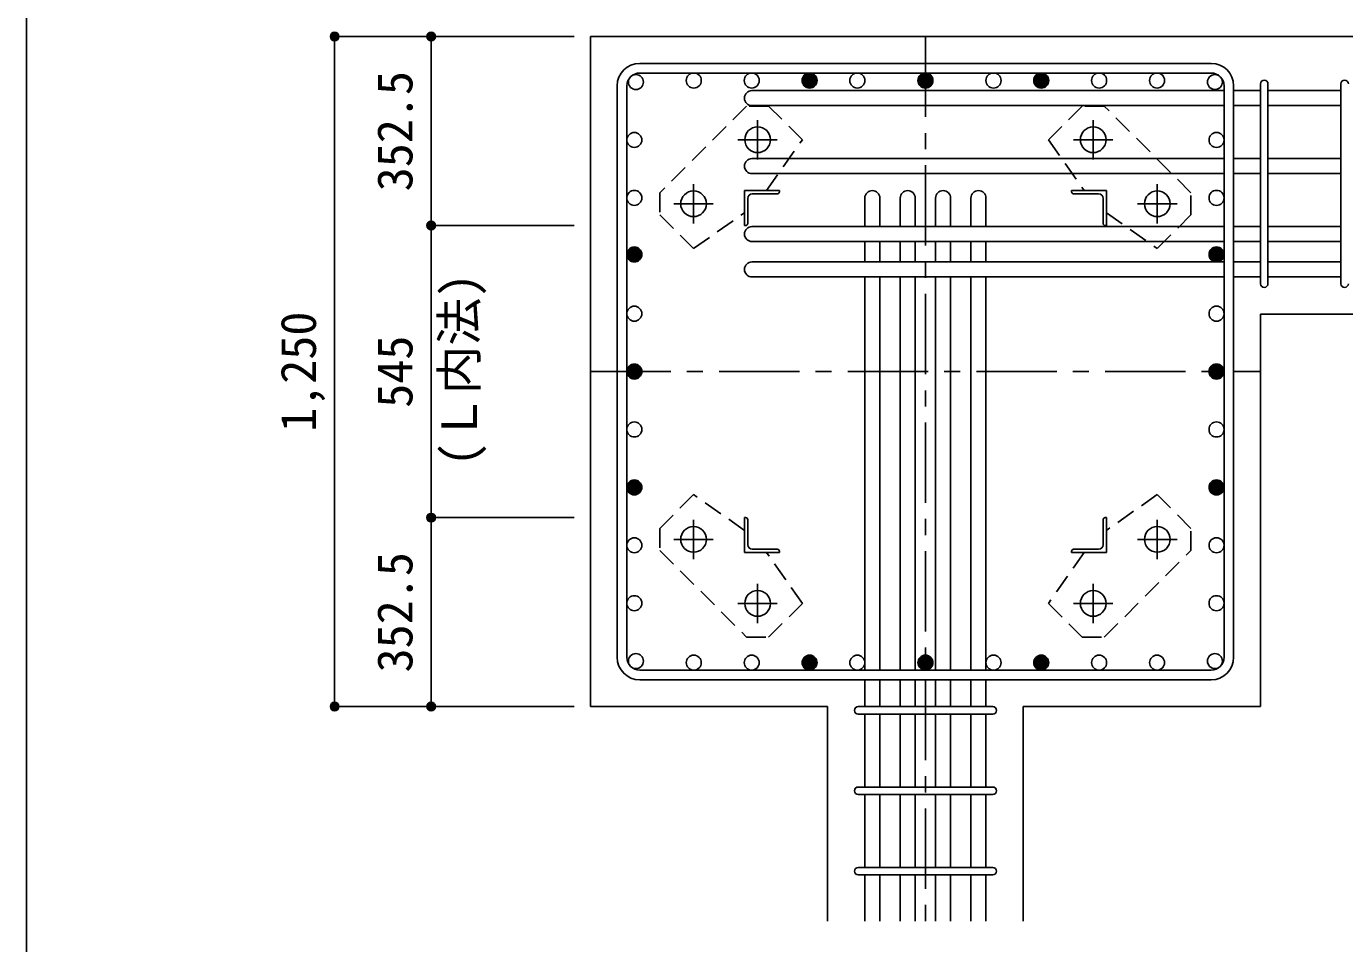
# Model space of a CAD drawing. Units: millimetres at full size, sheet at 1:30. Extents: x -5973 to 5954, y -4195 to 4201.
# Drawn here: x -5973 to -3514, y 1456 to 3167 of the extents above; entities that cross this region are included whole.
import ezdxf
from ezdxf.enums import TextEntityAlignment as Align

# ---------------------------------------------------------------- set-up
doc = ezdxf.new("R2010")
doc.units = ezdxf.units.MM
doc.header["$LTSCALE"] = 30
doc.header["$PDMODE"] = 32
doc.header["$PDSIZE"] = 15
doc.linetypes.add('CHAIN1', pattern=[8, 5, -1, 1, -1])
doc.linetypes.add('DASHED1', pattern=[1.8, 1.2, -0.6])
for name, color, linetype in [('0-1_躯体線', 2, 'Continuous'), ('0-2_アンカー、アングル', 4, 'Continuous'), ('0-3_立上り筋', 4, 'Continuous'), ('0-4_フープ筋', 7, 'Continuous'), ('0-5_基礎梁筋', 7, 'Continuous'), ('0-6_スタラップ筋', 7, 'Continuous'), ('0-7_文字', 4, 'Continuous'), ('0-9_プレート', 4, 'DASHED1'), ('0-D_寸法', 4, 'Continuous'), ('F-0_枠', 6, 'Continuous')]:
    doc.layers.add(name, color=color, linetype=linetype)
doc.styles.add('ＭＳ ゴシック', font='')
doc.styles.get('ＭＳ ゴシック').set_extended_font_data('MS Gothic')

msp = doc.modelspace()

# ---------------------------------------------------------------- linework, layer by layer
at = {"layer": '0-1_躯体線'}
for p, q in [((-3270.8, 3148.3), (-4920.8, 3148.3)), ((-4920.8, 3148.3), (-4920.8, 1898.3)), ((-3670.8, 2630.3), (-3270.8, 2630.3)), ((-3670.8, 1898.3), (-3670.8, 2630.3)), ((-4920.8, 1898.3), (-4478.3, 1898.3)), ((-4478.3, 1498.3), (-4478.3, 1898.3))]:
    msp.add_line(p, q, dxfattribs=at)
msp.add_lwpolyline([(-4113.3, 1498.3), (-4113.3, 1898.3), (-3670.8, 1898.3)], dxfattribs=at)
at = {"layer": '0-2_アンカー、アングル', "linetype": 'CHAIN1'}
for p, q in [((-4608.8, 2919.1), (-4608.8, 2992.6)), ((-3982.8, 2992.6), (-3982.8, 2919.1)), ((-4645.6, 2955.8), (-4572.1, 2955.8)), ((-4019.5, 2955.8), (-3946, 2955.8)), ((-4728.3, 2799.6), (-4728.3, 2873.1)), ((-3863.3, 2873.1), (-3863.3, 2799.6)), ((-4765.1, 2836.3), (-4691.6, 2836.3)), ((-3900, 2836.3), (-3826.5, 2836.3)), ((-4728.3, 2173.5), (-4728.3, 2247)), ((-3863.3, 2247), (-3863.3, 2173.5)), ((-4691.6, 2210.3), (-4765.1, 2210.3)), ((-3826.5, 2210.3), (-3900, 2210.3)), ((-4608.8, 2054), (-4608.8, 2127.5)), ((-3982.8, 2127.5), (-3982.8, 2054)), ((-4572.1, 2090.8), (-4645.6, 2090.8)), ((-3946, 2090.8), (-4019.5, 2090.8))]:
    msp.add_line(p, q, dxfattribs=at)
at = {"layer": '0-2_アンカー、アングル'}
for p, q in [((-4633.3, 2860.8), (-4568.3, 2860.8)), ((-4633.3, 2860.8), (-4633.3, 2795.8)), ((-4618.8, 2854.8), (-4572.3, 2854.8)), ((-4568.3, 2860.8), (-4568.3, 2858.8)), ((-3958.3, 2860.8), (-4023.3, 2860.8)), ((-4023.3, 2858.8), (-4023.3, 2860.8)), ((-3972.8, 2854.8), (-4019.3, 2854.8)), ((-3958.3, 2860.8), (-3958.3, 2795.8)), ((-4627.3, 2846.3), (-4627.3, 2799.8)), ((-3964.3, 2846.3), (-3964.3, 2799.8)), ((-4631.3, 2795.8), (-4633.3, 2795.8)), ((-3958.3, 2795.8), (-3960.3, 2795.8)), ((-4633.3, 2250.8), (-4631.3, 2250.8)), ((-4633.3, 2185.8), (-4633.3, 2250.8)), ((-4627.3, 2200.3), (-4627.3, 2246.8)), ((-3964.3, 2200.3), (-3964.3, 2246.8)), ((-3960.3, 2250.8), (-3958.3, 2250.8)), ((-3958.3, 2185.8), (-3958.3, 2250.8)), ((-4618.8, 2191.8), (-4572.3, 2191.8)), ((-3972.8, 2191.8), (-4019.3, 2191.8)), ((-4633.3, 2185.8), (-4568.3, 2185.8)), ((-4568.3, 2187.8), (-4568.3, 2185.8)), ((-4023.3, 2185.8), (-4023.3, 2187.8)), ((-3958.3, 2185.8), (-4023.3, 2185.8))]:
    msp.add_line(p, q, dxfattribs=at)
at = {"layer": '0-2_アンカー、アングル', "color": 3}
for centre in [(-4608.8, 2955.8), (-3982.8, 2955.8), (-4728.3, 2836.3), (-3863.3, 2836.3), (-4728.3, 2210.3), (-3863.3, 2210.3), (-4608.8, 2090.8), (-3982.8, 2090.8)]:
    msp.add_circle(centre, 24, dxfattribs=at)
at = {"layer": '0-2_アンカー、アングル'}
for centre, radius, start, end in [((-4618.8, 2846.3), 8.5, 90, 180), ((-4572.3, 2858.8), 4, 270, 0), ((-4019.3, 2858.8), 4, 180, 270), ((-3972.8, 2846.3), 8.5, 0, 90), ((-4631.3, 2799.8), 4, 270, 0), ((-3960.3, 2799.8), 4, 180, 270), ((-4631.3, 2246.8), 4, 0, 90), ((-3960.3, 2246.8), 4, 90, 180), ((-4618.8, 2200.3), 8.5, 180, 270), ((-4572.3, 2187.8), 4, 0, 90), ((-4019.3, 2187.8), 4, 90, 180), ((-3972.8, 2200.3), 8.5, 270, 0)]:
    msp.add_arc(centre, radius, start, end, dxfattribs=at)
at = {"layer": '0-3_立上り筋', "color": 3}
for centre in [(-4835.87, 3063.37), (-4727.86, 3066.3), (-4727.86, 3066.3), (-4619.84, 3066.3), (-4619.84, 3066.3), (-4511.83, 3066.3), (-4511.83, 3066.3), (-4422.8, 3066.3), (-4422.8, 3066.3), (-4295.8, 3066.3), (-4295.8, 3066.3), (-4168.8, 3066.3), (-4168.8, 3066.3), (-4079.77, 3066.3), (-4079.77, 3066.3), (-3971.76, 3066.3), (-3971.76, 3066.3), (-3863.74, 3066.3), (-3863.74, 3066.3), (-3755.73, 3063.37), (-3755.73, 3063.37), (-3755.73, 3063.37), (-4838.8, 2955.36), (-4838.8, 2955.36), (-3752.8, 2955.36), (-3752.8, 2955.36), (-4838.8, 2847.34), (-4838.8, 2847.34), (-3752.8, 2847.34), (-3752.8, 2847.34), (-4838.8, 2741.8), (-4838.8, 2741.8), (-3752.8, 2741.8), (-3752.8, 2741.8), (-4838.8, 2631.31), (-4838.8, 2631.31), (-3752.8, 2631.31), (-3752.8, 2631.31), (-4838.8, 2523.3), (-4838.8, 2523.3), (-3752.8, 2523.3), (-3752.8, 2523.3), (-4838.8, 2415.29), (-4838.8, 2415.29), (-3752.8, 2415.29), (-3752.8, 2415.29), (-4838.8, 2307.27), (-4838.8, 2307.27), (-3752.8, 2307.27), (-3752.8, 2307.27), (-4838.8, 2199.26), (-4838.8, 2199.26), (-3752.8, 2199.26), (-3752.8, 2199.26), (-4838.8, 2091.24), (-4838.8, 2091.24), (-3752.8, 2091.24), (-3752.8, 2091.24), (-4835.87, 1983.23), (-4835.87, 1983.23), (-4727.86, 1980.3), (-4727.86, 1980.3), (-4619.84, 1980.3), (-4619.84, 1980.3), (-4511.83, 1980.3), (-4511.83, 1980.3), (-4422.8, 1980.3), (-4422.8, 1980.3), (-4295.8, 1980.3), (-4295.8, 1980.3), (-4168.8, 1980.3), (-4168.8, 1980.3), (-4079.77, 1980.3), (-4079.77, 1980.3), (-3971.76, 1980.3), (-3971.76, 1980.3), (-3863.74, 1980.3), (-3863.74, 1980.3), (-3755.73, 1983.23), (-3755.73, 1983.23)]:
    msp.add_circle(centre, 14, dxfattribs=at)
at = {"layer": '0-3_立上り筋'}
for centre, radius in [((-4511.83, 3066.3), 14), ((-4511.83, 3066.3), 12.6), ((-4511.83, 3066.3), 11.2), ((-4511.83, 3066.3), 9.8), ((-4511.83, 3066.3), 8.4), ((-4295.8, 3066.3), 14), ((-4295.8, 3066.3), 12.6), ((-4295.8, 3066.3), 11.2), ((-4295.8, 3066.3), 9.8), ((-4295.8, 3066.3), 8.4), ((-4079.77, 3066.3), 14), ((-4079.77, 3066.3), 12.6), ((-4079.77, 3066.3), 11.2), ((-4079.77, 3066.3), 9.8), ((-4079.77, 3066.3), 8.4), ((-4511.83, 3066.3), 7), ((-4511.83, 3066.3), 5.6), ((-4511.83, 3066.3), 4.2), ((-4511.83, 3066.3), 2.8), ((-4511.83, 3066.3), 1.4), ((-4295.8, 3066.3), 7), ((-4295.8, 3066.3), 5.6), ((-4295.8, 3066.3), 4.2), ((-4295.8, 3066.3), 2.8), ((-4295.8, 3066.3), 1.4), ((-4079.77, 3066.3), 7), ((-4079.77, 3066.3), 5.6), ((-4079.77, 3066.3), 4.2), ((-4079.77, 3066.3), 2.8), ((-4079.77, 3066.3), 1.4), ((-4838.8, 2741.8), 14), ((-4838.8, 2741.8), 12.6), ((-3752.8, 2741.8), 14), ((-3752.8, 2741.8), 12.6), ((-4838.8, 2741.8), 11.2), ((-4838.8, 2741.8), 9.8), ((-4838.8, 2741.8), 8.4), ((-4838.8, 2741.8), 7), ((-4838.8, 2741.8), 5.6), ((-4838.8, 2741.8), 4.2), ((-4838.8, 2741.8), 2.8), ((-4838.8, 2741.8), 1.4), ((-3752.8, 2741.8), 11.2), ((-3752.8, 2741.8), 9.8), ((-3752.8, 2741.8), 8.4), ((-3752.8, 2741.8), 7), ((-3752.8, 2741.8), 5.6), ((-3752.8, 2741.8), 4.2), ((-3752.8, 2741.8), 2.8), ((-3752.8, 2741.8), 1.4), ((-4838.8, 2523.3), 14), ((-4838.8, 2523.3), 12.6), ((-4838.8, 2523.3), 11.2), ((-4838.8, 2523.3), 9.8), ((-3752.8, 2523.3), 14), ((-3752.8, 2523.3), 12.6), ((-3752.8, 2523.3), 11.2), ((-3752.8, 2523.3), 9.8), ((-4838.8, 2523.3), 8.4), ((-4838.8, 2523.3), 7), ((-4838.8, 2523.3), 5.6), ((-4838.8, 2523.3), 4.2), ((-4838.8, 2523.3), 2.8), ((-4838.8, 2523.3), 1.4), ((-3752.8, 2523.3), 8.4), ((-3752.8, 2523.3), 7), ((-3752.8, 2523.3), 5.6), ((-3752.8, 2523.3), 4.2), ((-3752.8, 2523.3), 2.8), ((-3752.8, 2523.3), 1.4), ((-4838.8, 2307.27), 14), ((-4838.8, 2307.27), 12.6), ((-4838.8, 2307.27), 11.2), ((-4838.8, 2307.27), 9.8), ((-4838.8, 2307.27), 8.4), ((-4838.8, 2307.27), 7), ((-4838.8, 2307.27), 5.6), ((-3752.8, 2307.27), 14), ((-3752.8, 2307.27), 12.6), ((-3752.8, 2307.27), 11.2), ((-3752.8, 2307.27), 9.8), ((-3752.8, 2307.27), 8.4), ((-3752.8, 2307.27), 7), ((-3752.8, 2307.27), 5.6), ((-4838.8, 2307.27), 4.2), ((-4838.8, 2307.27), 2.8), ((-4838.8, 2307.27), 1.4), ((-3752.8, 2307.27), 4.2), ((-3752.8, 2307.27), 2.8), ((-3752.8, 2307.27), 1.4), ((-4511.83, 1980.3), 14), ((-4511.83, 1980.3), 12.6), ((-4295.8, 1980.3), 14), ((-4295.8, 1980.3), 12.6), ((-4079.77, 1980.3), 14), ((-4079.77, 1980.3), 12.6), ((-4511.83, 1980.3), 11.2), ((-4511.83, 1980.3), 9.8), ((-4511.83, 1980.3), 8.4), ((-4511.83, 1980.3), 7), ((-4511.83, 1980.3), 5.6), ((-4511.83, 1980.3), 4.2), ((-4511.83, 1980.3), 2.8), ((-4511.83, 1980.3), 1.4), ((-4295.8, 1980.3), 11.2), ((-4295.8, 1980.3), 9.8), ((-4295.8, 1980.3), 8.4), ((-4295.8, 1980.3), 7), ((-4295.8, 1980.3), 5.6), ((-4295.8, 1980.3), 4.2), ((-4295.8, 1980.3), 2.8), ((-4295.8, 1980.3), 1.4), ((-4079.77, 1980.3), 11.2), ((-4079.77, 1980.3), 9.8), ((-4079.77, 1980.3), 8.4), ((-4079.77, 1980.3), 7), ((-4079.77, 1980.3), 5.6), ((-4079.77, 1980.3), 4.2), ((-4079.77, 1980.3), 2.8), ((-4079.77, 1980.3), 1.4)]:
    msp.add_circle(centre, radius, dxfattribs=at)
at = {"layer": '0-4_フープ筋'}
for p, q in [((-4828.8, 3098.3), (-3762.8, 3098.3)), ((-4828.8, 3080.3), (-3762.8, 3080.3)), ((-4870.8, 3056.3), (-4870.8, 1990.3)), ((-4852.8, 3056.3), (-4852.8, 1990.3)), ((-3738.8, 3056.3), (-3738.8, 1990.3)), ((-3720.8, 3056.3), (-3720.8, 1990.3)), ((-4828.8, 1966.3), (-3762.8, 1966.3)), ((-4828.8, 1948.3), (-3762.8, 1948.3))]:
    msp.add_line(p, q, dxfattribs=at)
for centre, radius, start, end in [((-4828.8, 3056.3), 42, 90, 180), ((-4828.8, 3056.3), 24, 90, 180), ((-3762.8, 3056.3), 42, 0, 90), ((-3762.8, 3056.3), 24, 0, 90), ((-3762.8, 3056.3), 24, 0, 90), ((-4828.8, 1990.3), 42, 180, 270), ((-4828.8, 1990.3), 24, 180, 270), ((-3762.8, 1990.3), 42, 270, 0), ((-3762.8, 1990.3), 24, 270, 0)]:
    msp.add_arc(centre, radius, start, end, dxfattribs=at)
at = {"layer": '0-5_基礎梁筋'}
for p, q in [((-4619.3, 3047.37), (-3738.8, 3047.37)), ((-3720.8, 3047.37), (-3670.8, 3047.37)), ((-3656.8, 3047.37), (-3520.8, 3047.37)), ((-4619.3, 3019.37), (-3738.8, 3019.37)), ((-3720.8, 3019.37), (-3670.8, 3019.37)), ((-3656.8, 3019.37), (-3520.8, 3019.37)), ((-4619.3, 2920.58), (-3738.8, 2920.58)), ((-3720.8, 2920.58), (-3670.8, 2920.58)), ((-3656.8, 2920.58), (-3520.8, 2920.58)), ((-4619.3, 2892.58), (-3738.8, 2892.58)), ((-3720.8, 2892.58), (-3670.8, 2892.58)), ((-3656.8, 2892.58), (-3520.8, 2892.58)), ((-4408.8, 2846.8), (-4408.8, 2793.8)), ((-4380.8, 2846.8), (-4380.8, 2793.8)), ((-4342.8, 2846.8), (-4342.8, 2793.8)), ((-4314.8, 2846.8), (-4314.8, 2793.8)), ((-4276.8, 2846.8), (-4276.8, 2793.8)), ((-4248.8, 2846.8), (-4248.8, 2793.8)), ((-4210.8, 2846.8), (-4210.8, 2793.8)), ((-4182.8, 2846.8), (-4182.8, 2793.8)), ((-4619.3, 2793.8), (-3738.8, 2793.8)), ((-3720.8, 2793.8), (-3670.8, 2793.8)), ((-3656.8, 2793.8), (-3520.8, 2793.8)), ((-4619.3, 2765.8), (-3738.8, 2765.8)), ((-4408.8, 2765.8), (-4408.8, 2727.8)), ((-4380.8, 2765.8), (-4380.8, 2727.8)), ((-4342.8, 2765.8), (-4342.8, 2727.8)), ((-4314.8, 2765.8), (-4314.8, 2727.8)), ((-4276.8, 2765.8), (-4276.8, 2727.8)), ((-4248.8, 2765.8), (-4248.8, 2727.8)), ((-4210.8, 2765.8), (-4210.8, 2727.8)), ((-4182.8, 2765.8), (-4182.8, 2727.8)), ((-3720.8, 2765.8), (-3670.8, 2765.8)), ((-3656.8, 2765.8), (-3520.8, 2765.8)), ((-4619.3, 2727.8), (-3738.8, 2727.8)), ((-3720.8, 2727.8), (-3670.8, 2727.8)), ((-3656.8, 2727.8), (-3520.8, 2727.8)), ((-4619.3, 2699.8), (-3738.8, 2699.8)), ((-4408.8, 2699.8), (-4408.8, 1966.3)), ((-4380.8, 2699.8), (-4380.8, 1966.3)), ((-4342.8, 2699.8), (-4342.8, 1966.3)), ((-4314.8, 2699.8), (-4314.8, 1966.3)), ((-4276.8, 2699.8), (-4276.8, 1966.3)), ((-4248.8, 2699.8), (-4248.8, 1966.3)), ((-4210.8, 2699.8), (-4210.8, 1966.3)), ((-4182.8, 2699.8), (-4182.8, 1966.3)), ((-3720.8, 2699.8), (-3670.8, 2699.8)), ((-3656.8, 2699.8), (-3520.8, 2699.8)), ((-4408.8, 1948.3), (-4408.8, 1898.3)), ((-4380.8, 1948.3), (-4380.8, 1898.3)), ((-4342.8, 1948.3), (-4342.8, 1898.3)), ((-4314.8, 1948.3), (-4314.8, 1898.3)), ((-4276.8, 1948.3), (-4276.8, 1898.3)), ((-4248.8, 1948.3), (-4248.8, 1898.3)), ((-4210.8, 1948.3), (-4210.8, 1898.3)), ((-4182.8, 1948.3), (-4182.8, 1898.3)), ((-4408.8, 1884.3), (-4408.8, 1748.3)), ((-4380.8, 1884.3), (-4380.8, 1748.3)), ((-4342.8, 1884.3), (-4342.8, 1748.3)), ((-4314.8, 1884.3), (-4314.8, 1748.3)), ((-4276.8, 1884.3), (-4276.8, 1748.3)), ((-4248.8, 1884.3), (-4248.8, 1748.3)), ((-4210.8, 1884.3), (-4210.8, 1748.3)), ((-4182.8, 1884.3), (-4182.8, 1748.3)), ((-4408.8, 1734.3), (-4408.8, 1598.3)), ((-4380.8, 1734.3), (-4380.8, 1598.3)), ((-4342.8, 1734.3), (-4342.8, 1598.3)), ((-4314.8, 1734.3), (-4314.8, 1598.3)), ((-4276.8, 1734.3), (-4276.8, 1598.3)), ((-4248.8, 1734.3), (-4248.8, 1598.3)), ((-4210.8, 1734.3), (-4210.8, 1598.3)), ((-4182.8, 1734.3), (-4182.8, 1598.3)), ((-4408.8, 1584.3), (-4408.8, 1498.3)), ((-4380.8, 1584.3), (-4380.8, 1498.3)), ((-4342.8, 1584.3), (-4342.8, 1498.3)), ((-4314.8, 1584.3), (-4314.8, 1498.3)), ((-4276.8, 1584.3), (-4276.8, 1498.3)), ((-4248.8, 1584.3), (-4248.8, 1498.3)), ((-4210.8, 1584.3), (-4210.8, 1498.3)), ((-4182.8, 1584.3), (-4182.8, 1498.3))]:
    msp.add_line(p, q, dxfattribs=at)
for centre, start, end in [((-4619.3, 3033.37), 90, 270), ((-4619.3, 2906.58), 90, 270), ((-4394.8, 2846.8), 0, 180), ((-4328.8, 2846.8), 0, 180), ((-4262.8, 2846.8), 0, 180), ((-4196.8, 2846.8), 0, 180), ((-4619.3, 2779.8), 90, 270), ((-4619.3, 2713.8), 90, 270)]:
    msp.add_arc(centre, 14, start, end, dxfattribs=at)
at = {"layer": '0-6_スタラップ筋'}
for p, q in [((-3670.8, 2687.3), (-3670.8, 3059.87)), ((-3656.8, 2687.3), (-3656.8, 3059.87)), ((-3520.8, 2687.3), (-3520.8, 3059.87)), ((-4421.3, 1898.3), (-4170.3, 1898.3)), ((-4421.3, 1884.3), (-4170.3, 1884.3)), ((-4421.3, 1748.3), (-4170.3, 1748.3)), ((-4421.3, 1734.3), (-4170.3, 1734.3)), ((-4421.3, 1598.3), (-4170.3, 1598.3)), ((-4421.3, 1584.3), (-4170.3, 1584.3))]:
    msp.add_line(p, q, dxfattribs=at)
for centre, start, end in [((-3663.8, 3059.87), 0, 180), ((-3663.8, 3059.87), 0, 180), ((-3663.8, 3059.87), 0, 180), ((-3663.8, 3059.87), 0, 180), ((-3513.8, 3059.87), 0, 180), ((-3663.8, 2687.3), 180, 0), ((-3663.8, 2687.3), 180, 0), ((-3663.8, 2687.3), 180, 0), ((-3663.8, 2687.3), 180, 0), ((-3513.8, 2687.3), 180, 0), ((-4421.3, 1891.3), 90, 270), ((-4421.3, 1891.3), 90, 270), ((-4421.3, 1891.3), 90, 270), ((-4421.3, 1891.3), 90, 270), ((-4170.3, 1891.3), 270, 90), ((-4170.3, 1891.3), 270, 90), ((-4170.3, 1891.3), 270, 90), ((-4170.3, 1891.3), 270, 90), ((-4421.3, 1741.3), 90, 270), ((-4170.3, 1741.3), 270, 90), ((-4421.3, 1591.3), 90, 270), ((-4170.3, 1591.3), 270, 90)]:
    msp.add_arc(centre, 7, start, end, dxfattribs=at)
at = {"layer": '0-9_プレート'}
for p, q in [((-4629.3, 3018.7), (-4791.2, 2856.8)), ((-4588.3, 3018.7), (-4629.3, 3018.7)), ((-4525.4, 2955.8), (-4588.3, 3018.7)), ((-4003.3, 3018.7), (-4066.2, 2955.8)), ((-3962.3, 3018.7), (-4003.3, 3018.7)), ((-3800.4, 2856.8), (-3962.3, 3018.7)), ((-4592.1, 2860.8), (-4525.4, 2955.8)), ((-4066.2, 2955.8), (-3999.5, 2860.8)), ((-4791.2, 2856.8), (-4791.2, 2815.8)), ((-3800.4, 2815.8), (-3800.4, 2856.8)), ((-4791.2, 2815.8), (-4728.3, 2752.9)), ((-4728.3, 2752.9), (-4633.3, 2819.6)), ((-3958.3, 2819.6), (-3863.3, 2752.9)), ((-3863.3, 2752.9), (-3800.4, 2815.8)), ((-4728.3, 2293.7), (-4791.2, 2230.8)), ((-4633.3, 2227), (-4728.3, 2293.7)), ((-3863.3, 2293.7), (-3958.3, 2227)), ((-3800.4, 2230.8), (-3863.3, 2293.7)), ((-4791.2, 2230.8), (-4791.2, 2189.8)), ((-3800.4, 2189.8), (-3800.4, 2230.8)), ((-4791.2, 2189.8), (-4629.3, 2027.9)), ((-3962.3, 2027.9), (-3800.4, 2189.8)), ((-4525.4, 2090.8), (-4592.1, 2185.8)), ((-3999.5, 2185.8), (-4066.2, 2090.8)), ((-4588.3, 2027.9), (-4525.4, 2090.8)), ((-4066.2, 2090.8), (-4003.3, 2027.9)), ((-4629.3, 2027.9), (-4588.3, 2027.9)), ((-4003.3, 2027.9), (-3962.3, 2027.9))]:
    msp.add_line(p, q, dxfattribs=at)
at = {"layer": '0-D_寸法'}
for p, q in [((-5397.84, 3148.3), (-5397.84, 1898.3)), ((-5397.84, 3148.3), (-5217.84, 3148.3)), ((-5397.84, 3148.3), (-5217.84, 3148.3)), ((-5217.84, 3148.3), (-5217.84, 2795.8)), ((-5217.84, 3148.3), (-4950.8, 3148.3)), ((-5217.84, 2795.8), (-4950.8, 2795.8)), ((-5217.84, 2795.8), (-5217.84, 2250.8)), ((-5217.84, 2250.8), (-4950.8, 2250.8)), ((-5217.84, 2250.8), (-5217.84, 1898.3)), ((-5397.84, 1898.3), (-5217.84, 1898.3)), ((-5217.84, 1898.3), (-4950.8, 1898.3)), ((-5217.84, 1898.3), (-4950.8, 1898.3))]:
    msp.add_line(p, q, dxfattribs=at)
at = {"layer": '0-D_寸法', "linetype": 'CHAIN1'}
for p, q in [((-4295.8, 3148.3), (-4295.8, 1498.3)), ((-4920.8, 2523.3), (-3670.8, 2523.3))]:
    msp.add_line(p, q, dxfattribs=at)
at = {"layer": '0-D_寸法'}
for centre, radius in [((-5397.84, 3148.3), 8), ((-5397.84, 3148.3), 7.2), ((-5397.84, 3148.3), 6.4), ((-5397.84, 3148.3), 5.6), ((-5397.84, 3148.3), 4.8), ((-5397.84, 3148.3), 4), ((-5397.84, 3148.3), 3.2), ((-5397.84, 3148.3), 2.4), ((-5397.84, 3148.3), 1.6), ((-5397.84, 3148.3), 0.8), ((-5217.84, 3148.3), 8), ((-5217.84, 3148.3), 7.2), ((-5217.84, 3148.3), 6.4), ((-5217.84, 3148.3), 5.6), ((-5217.84, 3148.3), 4.8), ((-5217.84, 3148.3), 4), ((-5217.84, 3148.3), 3.2), ((-5217.84, 3148.3), 2.4), ((-5217.84, 3148.3), 1.6), ((-5217.84, 3148.3), 0.8), ((-5217.84, 2795.8), 8), ((-5217.84, 2795.8), 7.2), ((-5217.84, 2795.8), 6.4), ((-5217.84, 2795.8), 5.6), ((-5217.84, 2795.8), 4.8), ((-5217.84, 2795.8), 4), ((-5217.84, 2795.8), 3.2), ((-5217.84, 2795.8), 2.4), ((-5217.84, 2795.8), 1.6), ((-5217.84, 2795.8), 0.8), ((-5217.84, 2250.8), 8), ((-5217.84, 2250.8), 7.2), ((-5217.84, 2250.8), 6.4), ((-5217.84, 2250.8), 5.6), ((-5217.84, 2250.8), 4.8), ((-5217.84, 2250.8), 4), ((-5217.84, 2250.8), 3.2), ((-5217.84, 2250.8), 2.4), ((-5217.84, 2250.8), 1.6), ((-5217.84, 2250.8), 0.8), ((-5397.84, 1898.3), 8), ((-5397.84, 1898.3), 7.2), ((-5397.84, 1898.3), 6.4), ((-5397.84, 1898.3), 5.6), ((-5397.84, 1898.3), 4.8), ((-5397.84, 1898.3), 4), ((-5397.84, 1898.3), 3.2), ((-5397.84, 1898.3), 2.4), ((-5397.84, 1898.3), 1.6), ((-5397.84, 1898.3), 0.8), ((-5217.84, 1898.3), 8), ((-5217.84, 1898.3), 7.2), ((-5217.84, 1898.3), 6.4), ((-5217.84, 1898.3), 5.6), ((-5217.84, 1898.3), 4.8), ((-5217.84, 1898.3), 4), ((-5217.84, 1898.3), 3.2), ((-5217.84, 1898.3), 2.4), ((-5217.84, 1898.3), 1.6), ((-5217.84, 1898.3), 0.8)]:
    msp.add_circle(centre, radius, dxfattribs=at)
at = {"layer": '0-D_寸法', "color": 7}
for p in [(-5397.84, 3148.3), (-5217.84, 3148.3), (-5217.84, 3148.3), (-5217.84, 2795.8), (-5217.84, 2795.8), (-5217.84, 2250.8), (-5217.84, 2250.8), (-5397.84, 1898.3), (-5217.84, 1898.3), (-5217.84, 1898.3)]:
    msp.add_point(p, dxfattribs=at)
at = {"layer": 'F-0_枠'}
msp.add_line((-5972.88, 4201.15), (-5972.88, -4195.24), dxfattribs=at)

# ---------------------------------------------------------------- texts
at = {"layer": '0-7_文字', "style": 'ＭＳ ゴシック'}
msp.add_text('(Ｌ内法)', height=65.98, rotation=90, dxfattribs=at).set_placement((-5112.78, 2346.7), align=Align.BOTTOM_LEFT)
at = {"layer": '0-D_寸法', "style": 'ＭＳ ゴシック'}
for s, p in [('352.5', (-5232.84, 2859.55)), ('1,250', (-5412.84, 2410.8)), ('545', (-5232.84, 2455.8)), ('352.5', (-5232.84, 1962.05))]:
    msp.add_text(s, height=65.98, rotation=90, dxfattribs=at).set_placement(p, align=Align.BOTTOM_LEFT)

doc.saveas('drawing.dxf')
